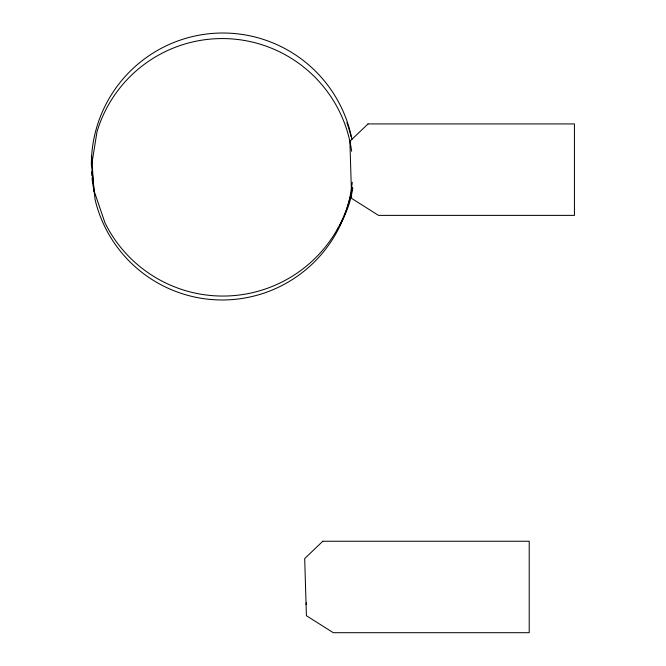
<?xml version="1.0" encoding="UTF-8"?>
<svg xmlns="http://www.w3.org/2000/svg" width="666" height="666" viewBox="0 0 666 666"><rect width="100%" height="100%" fill="white"/><g stroke="black" fill="none" stroke-linecap="round" stroke-linejoin="round"><path stroke-width="1" d="M306.069 604.512L306.477 602.48M351.856 139.394L351.815 138.744A131.51 131.51 0 0 0 91.35 165.426M91.617 156.077L93.906 190.334L104.97 222.827A131.51 131.51 0 0 0 352.356 187.479M94.547 193.365A131.51 131.51 0 0 1 92.041 177.98M91.841 175.891A131.51 131.51 0 0 1 91.542 171.711M352.256 182.268A130.694 130.694 0 0 1 95.055 199.492L91.567 165.559L96.978 131.868A130.694 130.694 0 0 1 351.656 151.249M339.344 226.065A131.51 131.51 0 0 0 349.076 204.129A130.694 130.694 0 0 0 352.805 187.979M338.311 227.88A131.51 131.51 0 0 1 337.254 229.678M346.869 122.611A130.694 130.694 0 0 1 350.999 136.505M368.007 123.926L349.9 141.267L351.631 198.393L378.496 215.384L574.433 215.384L574.433 123.926L368.007 123.926M322.785 541.242L304.687 558.591L306.41 615.709L333.283 632.7L529.22 632.7L529.22 541.242L322.785 541.242"/></g></svg>
